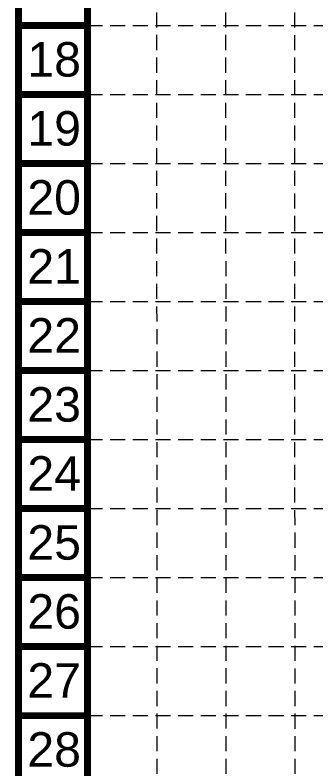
# Model space of a CAD drawing. Extents: x 2140663 to 2528301, y 336313 to 7007653.
# Drawn here: x 2527200.1 to 2527319.8, y 7006862 to 7007162 of the extents above; entities that cross this region are included whole.
import ezdxf
from ezdxf.enums import TextEntityAlignment as Align

# ---------------------------------------------------------------- set-up
doc = ezdxf.new("R2010")
doc.units = 0
doc.header["$MEASUREMENT"] = 0
doc.linetypes.add('HIDDEN', pattern=[0.375, 0.25, -0.125])
doc.layers.add('BASE', color=7, linetype='Continuous')
doc.layers.add('GRID', color=254, linetype='HIDDEN')
doc.styles.get("Standard").update_dxf_attribs({"font": 'ARIAL.TTF'})

msp = doc.modelspace()

# ---------------------------------------------------------------- linework, layer by layer
at = {"layer": 'BASE', "const_width": 2.75}
for points in [[(2528299.79, 7005894.74), (2528299.79, 7007652.02), (2527201.49, 7007652.02), (2527201.49, 7005894.74)], [(2528272.33, 7005922.2), (2528272.33, 7007624.56), (2527228.95, 7007624.56), (2527228.95, 7005922.2)]]:
    msp.add_lwpolyline(points, close=True, dxfattribs=at)
for points in [[(2527228.95, 7007157.79), (2527201.49, 7007157.79)], [(2527228.95, 7007130.33), (2527201.49, 7007130.33)], [(2527228.95, 7007102.87), (2527201.49, 7007102.87)], [(2527228.95, 7007075.41), (2527201.49, 7007075.41)], [(2527228.95, 7007047.96), (2527201.49, 7007047.96)], [(2527228.95, 7007020.5), (2527201.49, 7007020.5)], [(2527228.95, 7006993.04), (2527201.49, 7006993.04)], [(2527228.95, 7006965.58), (2527201.49, 7006965.58)], [(2527228.95, 7006938.13), (2527201.49, 7006938.13)], [(2527228.95, 7006910.67), (2527201.49, 7006910.67)], [(2527228.95, 7006883.21), (2527201.49, 7006883.21)]]:
    msp.add_lwpolyline(points, dxfattribs=at)
at = {"layer": 'GRID', "color": 253, "linetype": 'HIDDEN', "lineweight": 0, "ltscale": 24}
for p, q in [((2527256.66, 7006032.03), (2527256.51, 7007623.53)), ((2527284.23, 7006032.03), (2527283.89, 7007623.52)), ((2527311.6, 7006032.02), (2527311.35, 7007623.45)), ((2527228.95, 7007157.79), (2528272.33, 7007157.79)), ((2527228.95, 7007130.33), (2528272.33, 7007130.33)), ((2527228.95, 7007102.87), (2528272.33, 7007102.87)), ((2527228.95, 7007075.41), (2528272.33, 7007075.41)), ((2527228.95, 7007047.96), (2528272.33, 7007047.96)), ((2527228.95, 7007020.5), (2528272.33, 7007020.5)), ((2527228.95, 7006993.04), (2528272.33, 7006993.04)), ((2527228.95, 7006965.58), (2528272.33, 7006965.58)), ((2527228.95, 7006938.13), (2528272.33, 7006938.13)), ((2527228.95, 7006910.67), (2528272.33, 7006910.67)), ((2527228.95, 7006883.21), (2528272.33, 7006883.21))]:
    msp.add_line(p, q, dxfattribs=at)

# ---------------------------------------------------------------- texts
at = {"layer": 'BASE'}
for s, p in [('18', (2527215.66, 7007144.33)), ('19', (2527215.66, 7007116.87)), ('20', (2527215.66, 7007089.41)), ('21', (2527215.66, 7007061.95)), ('22', (2527215.66, 7007034.5)), ('23', (2527215.66, 7007007.04)), ('24', (2527215.66, 7006979.58)), ('25', (2527215.66, 7006952.12)), ('26', (2527215.66, 7006924.67)), ('27', (2527215.66, 7006897.21)), ('28', (2527215.66, 7006869.75))]:
    msp.add_text(s, height=13.729, dxfattribs=at).set_placement(p, align=Align.MIDDLE_CENTER)

doc.saveas('drawing.dxf')
